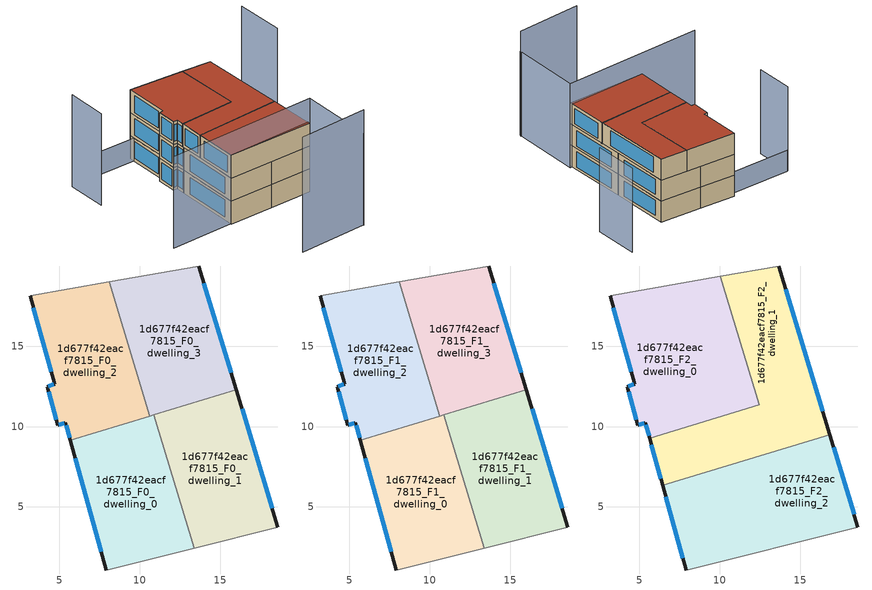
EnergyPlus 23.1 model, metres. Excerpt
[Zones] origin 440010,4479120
1d677f42eacf7815_F0_dwelling_0
 floor ground (EU_floor_Construction): 10.88,10.72 13.39,2.45 7.91,1.08 5.68,9.15 z0
 wall outside (EU_wall_Construction): 5.68,9.15 7.91,1.08 z0:3
 wall to 1d677f42eacf7815_F0_dwelling_1 (EU_wall_Construction): 13.39,2.45 10.88,10.72 z0:3
 wall adiabatic (EU_wall_Construction): 7.91,1.08 13.39,2.45 z0:3
 wall to 1d677f42eacf7815_F0_dwelling_2 (EU_wall_Construction): 10.64,10.65 5.68,9.15 z0:3
 wall to 1d677f42eacf7815_F0_dwelling_3 (EU_wall_Construction): 10.88,10.72 10.64,10.65 z0:3
 window (EU_Window_Construction): 5.99,8.03 7.6,2.2 z0.42:2.58
1d677f42eacf7815_F0_dwelling_1
 floor ground (EU_floor_Construction): 16.01,12.28 18.59,3.75 13.39,2.45 10.88,10.72 z0
 wall outside (EU_wall_Construction): 18.59,3.75 16.01,12.28 z0:3
 wall adiabatic (EU_wall_Construction): 13.39,2.45 18.59,3.75 z0:3
 wall to 1d677f42eacf7815_F0_dwelling_3 (EU_wall_Construction): 16.01,12.28 10.88,10.72 z0:3
 window (EU_Window_Construction): 18.23,4.93 16.37,11.1 z0.42:2.58
1d677f42eacf7815_F0_dwelling_2
 floor ground (EU_floor_Construction): 8.1,19.01 10.64,10.65 5.68,9.15 5.38,10.24 4.9,10.1 4.24,12.49 4.71,12.64 3.18,18.15 z0
 wall outside (EU_wall_Construction): 3.18,18.15 4.71,12.64 4.24,12.49 4.9,10.1 5.38,10.24 5.68,9.15 z0:3
 wall adiabatic (EU_wall_Construction): 8.1,19.01 3.18,18.15 z0:3
 wall to 1d677f42eacf7815_F0_dwelling_3 (EU_wall_Construction): 10.64,10.65 8.1,19.01 z0:3
 window (EU_Window_Construction): 5.42,10.09 5.64,9.3 / 4.97,10.12 5.31,10.22 / 4.33,12.16 4.81,10.43 / 4.64,12.62 4.31,12.51 / 3.4,17.38 4.5,13.41 z0.42:2.58
1d677f42eacf7815_F0_dwelling_3
 floor ground (EU_floor_Construction): 13.67,19.98 16.01,12.28 10.64,10.65 8.1,19.01 z0
 wall outside (EU_wall_Construction): 16.01,12.28 13.67,19.98 z0:3
 wall adiabatic (EU_wall_Construction): 13.67,19.98 8.1,19.01 z0:3
 window (EU_Window_Construction): 15.68,13.35 13.99,18.91 z0.42:2.58
1d677f42eacf7815_F1_dwelling_0
 floor to 1d677f42eacf7815_F0_dwelling_0 (EU_floor_Construction): 10.88,10.72 13.39,2.45 7.91,1.08 5.68,9.15 z3
 wall outside (EU_wall_Construction): 5.68,9.15 7.91,1.08 z3:6
 wall to 1d677f42eacf7815_F1_dwelling_1 (EU_wall_Construction): 13.39,2.45 10.88,10.72 z3:6
 wall adiabatic (EU_wall_Construction): 7.91,1.08 13.39,2.45 z3:6
 wall to 1d677f42eacf7815_F1_dwelling_2 (EU_wall_Construction): 10.64,10.65 5.68,9.15 z3:6
 wall to 1d677f42eacf7815_F1_dwelling_3 (EU_wall_Construction): 10.88,10.72 10.64,10.65 z3:6
 window (EU_Window_Construction): 5.99,8.03 7.6,2.2 z3.42:5.58
1d677f42eacf7815_F1_dwelling_1
 floor to 1d677f42eacf7815_F0_dwelling_1 (EU_floor_Construction): 16.01,12.28 18.59,3.75 13.39,2.45 10.88,10.72 z3
 wall outside (EU_wall_Construction): 18.59,3.75 16.01,12.28 z3:6
 wall adiabatic (EU_wall_Construction): 13.39,2.45 18.59,3.75 z3:6
 wall to 1d677f42eacf7815_F1_dwelling_3 (EU_wall_Construction): 16.01,12.28 10.88,10.72 z3:6
 window (EU_Window_Construction): 18.23,4.93 16.37,11.1 z3.42:5.58
1d677f42eacf7815_F1_dwelling_2
 floor to 1d677f42eacf7815_F0_dwelling_2 (EU_floor_Construction): 8.1,19.01 10.64,10.65 5.68,9.15 5.38,10.24 4.9,10.1 4.24,12.49 4.71,12.64 3.18,18.15 z3
 wall outside (EU_wall_Construction): 3.18,18.15 4.71,12.64 4.24,12.49 4.9,10.1 5.38,10.24 5.68,9.15 z3:6
 wall adiabatic (EU_wall_Construction): 8.1,19.01 3.18,18.15 z3:6
 wall to 1d677f42eacf7815_F1_dwelling_3 (EU_wall_Construction): 10.64,10.65 8.1,19.01 z3:6
 window (EU_Window_Construction): 5.42,10.09 5.64,9.3 / 4.97,10.12 5.31,10.22 / 4.33,12.16 4.81,10.43 / 4.64,12.62 4.31,12.51 / 3.4,17.38 4.5,13.41 z3.42:5.58
1d677f42eacf7815_F1_dwelling_3
 floor to 1d677f42eacf7815_F0_dwelling_3 (EU_floor_Construction): 13.67,19.98 16.01,12.28 10.64,10.65 8.1,19.01 z3
 wall outside (EU_wall_Construction): 16.01,12.28 13.67,19.98 z3:6
 wall adiabatic (EU_wall_Construction): 13.67,19.98 8.1,19.01 z3:6
 window (EU_Window_Construction): 15.68,13.35 13.99,18.91 z3.42:5.58
1d677f42eacf7815_F2_dwelling_0
 floor to 1d677f42eacf7815_F1_dwelling_2 (EU_floor_Construction): 8.1,19.01 10.6,10.79 5.64,9.28 5.38,10.24 4.9,10.1 4.24,12.49 4.71,12.64 3.18,18.15 z6
 floor to 1d677f42eacf7815_F1_dwelling_3 (EU_floor_Construction): 10.03,19.35 12.45,11.35 10.6,10.79 8.1,19.01 z6
 wall outside (EU_wall_Construction): 3.18,18.15 4.71,12.64 4.24,12.49 4.9,10.1 5.38,10.24 5.64,9.28 z6:9
 wall adiabatic (EU_wall_Construction): 10.03,19.35 3.18,18.15 z6:9
 wall to 1d677f42eacf7815_F2_dwelling_1 (EU_wall_Construction): 5.64,9.28 12.45,11.35 10.03,19.35 z6:9
 window (EU_Window_Construction): 4.33,12.16 4.81,10.43 / 4.64,12.62 4.31,12.51 / 3.4,17.38 4.5,13.41 / 5.41,10.11 5.6,9.42 / 4.97,10.12 5.31,10.22 z6.42:8.58
 roof outside (EU_roof_Construction): 12.45,11.35 10.03,19.35 3.18,18.15 4.71,12.64 4.24,12.49 4.9,10.1 5.38,10.24 5.64,9.28 z9
1d677f42eacf7815_F2_dwelling_1
 floor to 1d677f42eacf7815_F1_dwelling_3 (EU_floor_Construction): 13.67,19.98 16.01,12.28 10.64,10.65 10.6,10.79 12.45,11.35 10.03,19.35 z6
 floor to 1d677f42eacf7815_F1_dwelling_0 (EU_floor_Construction): 10.88,10.72 11.72,7.95 6.45,6.35 5.68,9.15 z6
 floor to 1d677f42eacf7815_F1_dwelling_2 (EU_floor_Construction): 10.6,10.79 10.64,10.65 5.68,9.15 5.64,9.28 z6
 floor to 1d677f42eacf7815_F1_dwelling_1 (EU_floor_Construction): 16.01,12.28 16.85,9.5 11.72,7.95 10.88,10.72 z6
 wall outside (EU_wall_Construction): 16.85,9.5 13.67,19.98 / 5.64,9.28 6.45,6.35 z6:9
 wall adiabatic (EU_wall_Construction): 13.67,19.98 10.03,19.35 z6:9
 wall to 1d677f42eacf7815_F2_dwelling_2 (EU_wall_Construction): 6.45,6.35 16.85,9.5 z6:9
 window (EU_Window_Construction): 16.41,10.96 14.11,18.53 / 5.75,8.88 6.34,6.76 z6.42:8.58
 roof outside (EU_roof_Construction): 16.85,9.5 13.67,19.98 10.03,19.35 12.45,11.35 5.64,9.28 6.45,6.35 z9
1d677f42eacf7815_F2_dwelling_2
 floor to 1d677f42eacf7815_F1_dwelling_0 (EU_floor_Construction): 11.72,7.95 13.39,2.45 7.91,1.08 6.45,6.35 z6
 floor to 1d677f42eacf7815_F1_dwelling_1 (EU_floor_Construction): 16.85,9.5 18.59,3.75 13.39,2.45 11.72,7.95 z6
 wall outside (EU_wall_Construction): 18.59,3.75 16.85,9.5 / 6.45,6.35 7.91,1.08 z6:9
 wall adiabatic (EU_wall_Construction): 7.91,1.08 18.59,3.75 z6:9
 window (EU_Window_Construction): 18.35,4.55 17.09,8.71 / 6.66,5.62 7.71,1.81 z6.42:8.58
 roof outside (EU_roof_Construction): 18.59,3.75 16.85,9.5 6.45,6.35 7.91,1.08 z9
shading: 12.78,-7.48 21.32,-4.95 z0:15; 21.41,19.01 19.67,24.85 / -0.01,-1.03 18.76,4.11 / 18.76,4.11 21.28,-5.09 / -5.09,15.41 -3.74,10.49 z0:12; 13.67,19.98 -5.02,15.54 z0:3
[Building]
EU S2 Campaign: North Axis=0; Terrain=City; Solar Distribution=FullExterior
[Site:Location]
Madrid: Latitude=40.5; Longitude=-3.5; Time Zone=1; Elevation=609
[SizingPeriod:WeatherFileDays]
AnnualSizingPeriod: Begin Month=1; Begin Day of Month=1; End Month=12; End Day of Month=31; Day of Week for Start Day=Monday; Use Weather File Daylight Saving Period=No; Use Weather File Rain and Snow Indicators=No
[MATERIAL]
EU_InternalMass_Material: Roughness=MediumRough; Thickness=0.1; Conductivity=1; Density=1800; Specific Heat=900; Thermal Absorptance=0.9; Solar Absorptance=0.7; Visible Absorptance=0.7
[MATERIAL:NOMASS] Roughness=MediumRough; Thermal Absorptance=0.9; Solar Absorptance=0.7; Visible Absorptance=0.7
Name | Thermal Resistance
EU_wall_NoMass | 1.60022
EU_roof_NoMass | 1.57597
EU_floor_NoMass | 0.470652
[WINDOWMATERIAL:SIMPLEGLAZINGSYSTEM]
EU_Window_SimpleGlazing: UFactor=3.28802; Solar Heat Gain Coefficient=0.85; Visible Transmittance=0.85
[CONSTRUCTION]
EU_wall_Construction: EU_wall_NoMass
EU_roof_Construction: EU_roof_NoMass
EU_floor_Construction: EU_floor_NoMass
EU_InternalMass_Construction: EU_InternalMass_Material
EU_Window_Construction: EU_Window_SimpleGlazing
[ZONE] Type=1; Multiplier=1; Ceiling Height=autocalculate; Floor Area=autocalculate; Part of Total Floor Area=Yes
Name | Volume
1d677f42eacf7815_F0_dwelling_0; 1d677f42eacf7815_F1_dwelling_0 | 141.236
1d677f42eacf7815_F2_dwelling_0 | 188.32
1d677f42eacf7815_F0_dwelling_1; 1d677f42eacf7815_F1_dwelling_1 | 141.248
1d677f42eacf7815_F2_dwelling_1 | 188.319
1d677f42eacf7815_F0_dwelling_2; 1d677f42eacf7815_F1_dwelling_2; 1d677f42eacf7815_F0_dwelling_3; 1d677f42eacf7815_F1_dwelling_3 | 141.23
1d677f42eacf7815_F2_dwelling_2 | 188.293
[INTERNALMASS] Construction=EU_InternalMass_Construction
Name | Zone or ZoneList | Surface Area
1d677f42eacf7815_F0_dwelling_0_EU_InternalMass | 1d677f42eacf7815_F0_dwelling_0 | 47.0787
1d677f42eacf7815_F0_dwelling_1_EU_InternalMass | 1d677f42eacf7815_F0_dwelling_1 | 47.0824
1d677f42eacf7815_F0_dwelling_2_EU_InternalMass | 1d677f42eacf7815_F0_dwelling_2 | 47.0765
1d677f42eacf7815_F0_dwelling_3_EU_InternalMass | 1d677f42eacf7815_F0_dwelling_3 | 47.0766
1d677f42eacf7815_F1_dwelling_0_EU_InternalMass | 1d677f42eacf7815_F1_dwelling_0 | 47.0787
1d677f42eacf7815_F1_dwelling_1_EU_InternalMass | 1d677f42eacf7815_F1_dwelling_1 | 47.0824
1d677f42eacf7815_F1_dwelling_2_EU_InternalMass | 1d677f42eacf7815_F1_dwelling_2 | 47.0765
1d677f42eacf7815_F1_dwelling_3_EU_InternalMass | 1d677f42eacf7815_F1_dwelling_3 | 47.0766
1d677f42eacf7815_F2_dwelling_0_EU_InternalMass | 1d677f42eacf7815_F2_dwelling_0 | 62.7736
1d677f42eacf7815_F2_dwelling_1_EU_InternalMass | 1d677f42eacf7815_F2_dwelling_1 | 62.7729
1d677f42eacf7815_F2_dwelling_2_EU_InternalMass | 1d677f42eacf7815_F2_dwelling_2 | 62.7662
[OTHEREQUIPMENT] Fuel Type=Electricity; Design Level Calculation Method=Watts/Area; Power per Zone Floor Area=1; Fraction Latent=0; Fraction Radiant=0; Fraction Lost=0; Carbon Dioxide Generation Rate=0; EndUse Subcategory=EU_Step8_InternalGains
Name | Zone or ZoneList or Space or SpaceList | Schedule
EU_Step8_InternalGain_1d677f42eacf7815_F0_dwelling_0_f000 | 1d677f42eacf7815_F0_dwelling_0 | EU_Step8_GainSchedule_1d677f42eacf7815_F0_dwelling_0_f000
EU_Step8_InternalGain_1d677f42eacf7815_F0_dwelling_1_f000 | 1d677f42eacf7815_F0_dwelling_1 | EU_Step8_GainSchedule_1d677f42eacf7815_F0_dwelling_1_f000
EU_Step8_InternalGain_1d677f42eacf7815_F0_dwelling_2_f000 | 1d677f42eacf7815_F0_dwelling_2 | EU_Step8_GainSchedule_1d677f42eacf7815_F0_dwelling_2_f000
EU_Step8_InternalGain_1d677f42eacf7815_F0_dwelling_3_f000 | 1d677f42eacf7815_F0_dwelling_3 | EU_Step8_GainSchedule_1d677f42eacf7815_F0_dwelling_3_f000
EU_Step8_InternalGain_1d677f42eacf7815_F1_dwelling_0_f000 | 1d677f42eacf7815_F1_dwelling_0 | EU_Step8_GainSchedule_1d677f42eacf7815_F1_dwelling_0_f000
EU_Step8_InternalGain_1d677f42eacf7815_F1_dwelling_1_f000 | 1d677f42eacf7815_F1_dwelling_1 | EU_Step8_GainSchedule_1d677f42eacf7815_F1_dwelling_1_f000
EU_Step8_InternalGain_1d677f42eacf7815_F1_dwelling_2_f000 | 1d677f42eacf7815_F1_dwelling_2 | EU_Step8_GainSchedule_1d677f42eacf7815_F1_dwelling_2_f000
EU_Step8_InternalGain_1d677f42eacf7815_F1_dwelling_3_f000 | 1d677f42eacf7815_F1_dwelling_3 | EU_Step8_GainSchedule_1d677f42eacf7815_F1_dwelling_3_f000
EU_Step8_InternalGain_1d677f42eacf7815_F2_dwelling_0_f000 | 1d677f42eacf7815_F2_dwelling_0 | EU_Step8_GainSchedule_1d677f42eacf7815_F2_dwelling_0_f000
EU_Step8_InternalGain_1d677f42eacf7815_F2_dwelling_1_f000 | 1d677f42eacf7815_F2_dwelling_1 | EU_Step8_GainSchedule_1d677f42eacf7815_F2_dwelling_1_f000
EU_Step8_InternalGain_1d677f42eacf7815_F2_dwelling_2_f000 | 1d677f42eacf7815_F2_dwelling_2 | EU_Step8_GainSchedule_1d677f42eacf7815_F2_dwelling_2_f000
[ZONEVENTILATION:DESIGNFLOWRATE] Schedule=EU_AlwaysOn; Design Flow Rate Calculation Method=AirChanges/Hour; Air Changes per Hour=0.480704; Ventilation Type=Natural; Fan Pressure Rise=0; Fan Total Efficiency=1; Constant Term Coefficient=1; Temperature Term Coefficient=0; Velocity Term Coefficient=0; Velocity Squared Term Coefficient=0; Minimum Indoor Temperature=-100; Maximum Indoor Temperature=100; Delta Temperature=-100; Minimum Outdoor Temperature=-100; Maximum Outdoor Temperature=100; Maximum Wind Speed=40
Name | Zone or ZoneList or Space or SpaceList
EU_ConstantAir_1d677f42eacf7815_F0_dwelling_0 | 1d677f42eacf7815_F0_dwelling_0
EU_ConstantAir_1d677f42eacf7815_F0_dwelling_1 | 1d677f42eacf7815_F0_dwelling_1
EU_ConstantAir_1d677f42eacf7815_F0_dwelling_2 | 1d677f42eacf7815_F0_dwelling_2
EU_ConstantAir_1d677f42eacf7815_F0_dwelling_3 | 1d677f42eacf7815_F0_dwelling_3
EU_ConstantAir_1d677f42eacf7815_F1_dwelling_0 | 1d677f42eacf7815_F1_dwelling_0
EU_ConstantAir_1d677f42eacf7815_F1_dwelling_1 | 1d677f42eacf7815_F1_dwelling_1
EU_ConstantAir_1d677f42eacf7815_F1_dwelling_2 | 1d677f42eacf7815_F1_dwelling_2
EU_ConstantAir_1d677f42eacf7815_F1_dwelling_3 | 1d677f42eacf7815_F1_dwelling_3
EU_ConstantAir_1d677f42eacf7815_F2_dwelling_0 | 1d677f42eacf7815_F2_dwelling_0
EU_ConstantAir_1d677f42eacf7815_F2_dwelling_1 | 1d677f42eacf7815_F2_dwelling_1
EU_ConstantAir_1d677f42eacf7815_F2_dwelling_2 | 1d677f42eacf7815_F2_dwelling_2
[HVACTEMPLATE:THERMOSTAT] Constant Heating Setpoint=20; Constant Cooling Setpoint=50
EU_HeatOnly_1d677f42eacf7815_F0_dwelling_0; EU_HeatOnly_1d677f42eacf7815_F0_dwelling_1; EU_HeatOnly_1d677f42eacf7815_F0_dwelling_2; EU_HeatOnly_1d677f42eacf7815_F0_dwelling_3; EU_HeatOnly_1d677f42eacf7815_F1_dwelling_0; EU_HeatOnly_1d677f42eacf7815_F1_dwelling_1; EU_HeatOnly_1d677f42eacf7815_F1_dwelling_2; EU_HeatOnly_1d677f42eacf7815_F1_dwelling_3; EU_HeatOnly_1d677f42eacf7815_F2_dwelling_0; EU_HeatOnly_1d677f42eacf7815_F2_dwelling_1; EU_HeatOnly_1d677f42eacf7815_F2_dwelling_2
[HVACTEMPLATE:ZONE:IDEALLOADSAIRSYSTEM] System Availability Schedule=EU_AlwaysOn; Maximum Heating Supply Air Temperature=50; Minimum Cooling Supply Air Temperature=13; Maximum Heating Supply Air Humidity Ratio=0.0156; Minimum Cooling Supply Air Humidity Ratio=0.0077; Heating Limit=NoLimit; Cooling Limit=NoLimit; Heating Availability Schedule=EU_AlwaysOn; Cooling Availability Schedule=EU_CoolingOff; Dehumidification Control Type=ConstantSensibleHeatRatio; Cooling Sensible Heat Ratio=0.7; Dehumidification Setpoint=60; Humidification Control Type=None; Humidification Setpoint=30; Outdoor Air Method=None; Outdoor Air Flow Rate per Person=0.00944; Outdoor Air Flow Rate per Zone Floor Area=0; Outdoor Air Flow Rate per Zone=0; Demand Controlled Ventilation Type=None; Outdoor Air Economizer Type=NoEconomizer; Heat Recovery Type=None; Sensible Heat Recovery Effectiveness=0.7; Latent Heat Recovery Effectiveness=0.65
Name | Template Thermostat
1d677f42eacf7815_F0_dwelling_0 | EU_HeatOnly_1d677f42eacf7815_F0_dwelling_0
1d677f42eacf7815_F0_dwelling_1 | EU_HeatOnly_1d677f42eacf7815_F0_dwelling_1
1d677f42eacf7815_F0_dwelling_2 | EU_HeatOnly_1d677f42eacf7815_F0_dwelling_2
1d677f42eacf7815_F0_dwelling_3 | EU_HeatOnly_1d677f42eacf7815_F0_dwelling_3
1d677f42eacf7815_F1_dwelling_0 | EU_HeatOnly_1d677f42eacf7815_F1_dwelling_0
1d677f42eacf7815_F1_dwelling_1 | EU_HeatOnly_1d677f42eacf7815_F1_dwelling_1
1d677f42eacf7815_F1_dwelling_2 | EU_HeatOnly_1d677f42eacf7815_F1_dwelling_2
1d677f42eacf7815_F1_dwelling_3 | EU_HeatOnly_1d677f42eacf7815_F1_dwelling_3
1d677f42eacf7815_F2_dwelling_0 | EU_HeatOnly_1d677f42eacf7815_F2_dwelling_0
1d677f42eacf7815_F2_dwelling_1 | EU_HeatOnly_1d677f42eacf7815_F2_dwelling_1
1d677f42eacf7815_F2_dwelling_2 | EU_HeatOnly_1d677f42eacf7815_F2_dwelling_2
[SIZING:ZONE] Zone Cooling Design Supply Air Temperature Input Method=SupplyAirTemperature; Zone Cooling Design Supply Air Temperature=13; Zone Heating Design Supply Air Temperature Input Method=SupplyAirTemperature; Zone Heating Design Supply Air Temperature=50; Zone Cooling Design Supply Air Humidity Ratio=0.008; Zone Heating Design Supply Air Humidity Ratio=0.008; Cooling Design Air Flow Method=DesignDay; Cooling Design Air Flow Rate=0; Cooling Minimum Air Flow per Zone Floor Area=0.000762; Cooling Minimum Air Flow=0; Cooling Minimum Air Flow Fraction=0.2; Heating Design Air Flow Method=DesignDay; Heating Design Air Flow Rate=0; Heating Maximum Air Flow per Zone Floor Area=0.002032; Heating Maximum Air Flow=0.141576; Heating Maximum Air Flow Fraction=0.3; Account for Dedicated Outdoor Air System=No; Dedicated Outdoor Air System Control Strategy=NeutralSupplyAir; Dedicated Outdoor Air Low Setpoint Temperature for Design=autosize; Dedicated Outdoor Air High Setpoint Temperature for Design=autosize; Zone Load Sizing Method=Sensible Load Only No Latent Load; Zone Latent Cooling Design Supply Air Humidity Ratio Input Method=HumidityRatioDifference; Zone Cooling Design Supply Air Humidity Ratio Difference=0.005; Zone Latent Heating Design Supply Air Humidity Ratio Input Method=HumidityRatioDifference; Zone Humidification Design Supply Air Humidity Ratio Difference=0.005
1d677f42eacf7815_F0_dwelling_0; 1d677f42eacf7815_F0_dwelling_1; 1d677f42eacf7815_F0_dwelling_2; 1d677f42eacf7815_F0_dwelling_3; 1d677f42eacf7815_F1_dwelling_0; 1d677f42eacf7815_F1_dwelling_1; 1d677f42eacf7815_F1_dwelling_2; 1d677f42eacf7815_F1_dwelling_3; 1d677f42eacf7815_F2_dwelling_0; 1d677f42eacf7815_F2_dwelling_1; 1d677f42eacf7815_F2_dwelling_2
[SCHEDULE:CONSTANT]
Name | Hourly Value
EU_AlwaysOn | 1
EU_CoolingOff | 0
[SCHEDULE:FILE] Column Number=1; Rows to Skip at Top=0; Number of Hours of Data=8760; Column Separator=Comma; Interpolate to Timestep=No; Minutes per Item=60; Adjust Schedule for Daylight Savings=Yes
Name | File
EU_Step8_GainSchedule_1d677f42eacf7815_F0_dwelling_0_f000 | ../../schedules/1d677f42eacf7815/1d677f42eacf7815_F0_dwelling_0_f000_gain.csv
EU_Step8_GainSchedule_1d677f42eacf7815_F0_dwelling_1_f000 | ../../schedules/1d677f42eacf7815/1d677f42eacf7815_F0_dwelling_1_f000_gain.csv
EU_Step8_GainSchedule_1d677f42eacf7815_F0_dwelling_2_f000 | ../../schedules/1d677f42eacf7815/1d677f42eacf7815_F0_dwelling_2_f000_gain.csv
EU_Step8_GainSchedule_1d677f42eacf7815_F0_dwelling_3_f000 | ../../schedules/1d677f42eacf7815/1d677f42eacf7815_F0_dwelling_3_f000_gain.csv
EU_Step8_GainSchedule_1d677f42eacf7815_F1_dwelling_0_f000 | ../../schedules/1d677f42eacf7815/1d677f42eacf7815_F1_dwelling_0_f000_gain.csv
EU_Step8_GainSchedule_1d677f42eacf7815_F1_dwelling_1_f000 | ../../schedules/1d677f42eacf7815/1d677f42eacf7815_F1_dwelling_1_f000_gain.csv
EU_Step8_GainSchedule_1d677f42eacf7815_F1_dwelling_2_f000 | ../../schedules/1d677f42eacf7815/1d677f42eacf7815_F1_dwelling_2_f000_gain.csv
EU_Step8_GainSchedule_1d677f42eacf7815_F1_dwelling_3_f000 | ../../schedules/1d677f42eacf7815/1d677f42eacf7815_F1_dwelling_3_f000_gain.csv
EU_Step8_GainSchedule_1d677f42eacf7815_F2_dwelling_0_f000 | ../../schedules/1d677f42eacf7815/1d677f42eacf7815_F2_dwelling_0_f000_gain.csv
EU_Step8_GainSchedule_1d677f42eacf7815_F2_dwelling_1_f000 | ../../schedules/1d677f42eacf7815/1d677f42eacf7815_F2_dwelling_1_f000_gain.csv
EU_Step8_GainSchedule_1d677f42eacf7815_F2_dwelling_2_f000 | ../../schedules/1d677f42eacf7815/1d677f42eacf7815_F2_dwelling_2_f000_gain.csv
